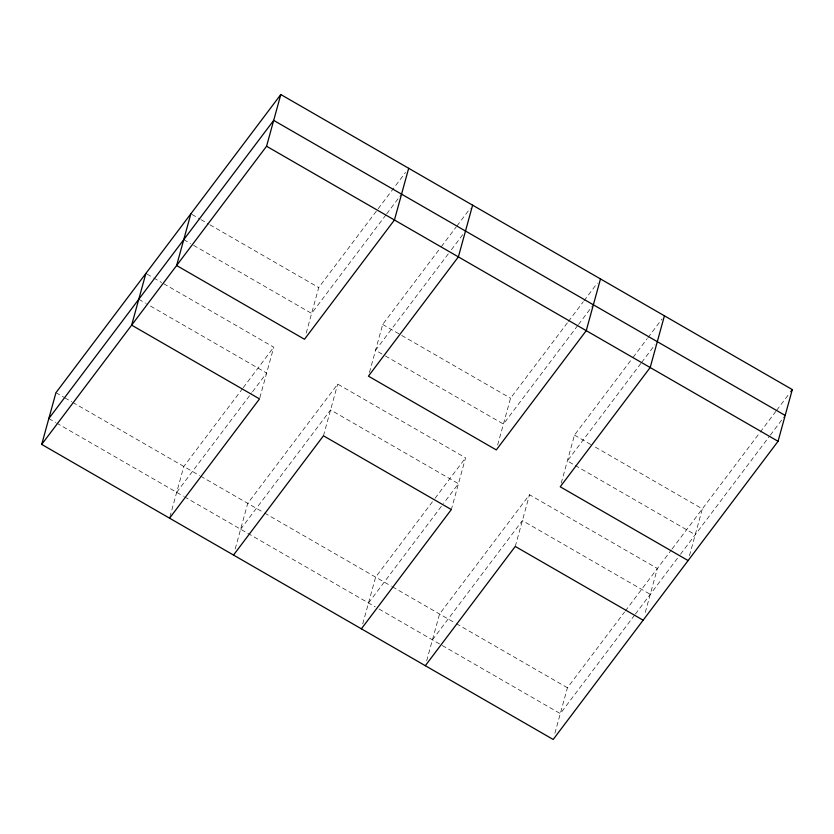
<?xml version="1.0" encoding="UTF-8"?>
<svg xmlns="http://www.w3.org/2000/svg" width="834" height="834" viewBox="0 0 834 834"><rect width="100%" height="100%" fill="white"/><g stroke="black" fill="none" stroke-linecap="round" stroke-linejoin="round"><path stroke-width="0.63" stroke-dasharray="4.17 3.13" d="M169.907 516.955L183.814 466.477L242.475 388.686M259.854 397.682L273.761 347.205L162.713 283.143M235.209 548.908L247.75 503.35L337.697 384.078L465.57 457.845L451.33 509.553M306.193 333.12L318.734 287.563L377.395 209.782M323.456 435.796L337.697 384.078M369.452 372.464L382.67 324.447L440.55 247.698M362.738 623.905L375.623 577.118L434.285 499.326M426.674 660.778L439.56 614.001L529.507 494.729L657.38 568.486L644.494 615.273M497.658 444.991L510.544 398.204L567.641 322.497M515.266 546.437L529.507 494.729M561.251 483.105L574.48 435.087L632.36 358.339M554.881 733.315L567.433 687.758L624.53 612.052M689.468 555.642L702.353 508.855L593.547 446.086M243.257 387.654L273.761 347.205M378.177 208.74L405.553 172.44M176.693 492.331L251.785 392.762M252.566 391.719L266.64 373.059L146.617 303.826M385.923 214.891L311.614 313.417L191.591 244.185M386.705 213.848L400.779 195.187M441.332 246.655L456.198 226.952M456.98 225.92L470.272 208.281M240.63 529.204L330.577 409.932L458.45 483.699L443.584 503.402M448.296 253.849L375.55 350.301L382.285 354.179M451.423 249.7L463.151 234.135M435.067 498.294L465.57 457.845M568.423 321.455L583.289 301.752M584.071 300.72L597.363 283.08M368.503 602.972L442.802 504.445M577.722 325.531L503.423 424.068L383.4 354.825M578.504 324.499L592.588 305.828M633.142 357.306L647.226 338.635M648.008 337.593L662.081 318.932M432.439 639.855L522.386 520.583L650.259 594.34M640.877 363.457L567.36 460.941L574.084 464.83M641.659 362.415L654.961 344.786M625.312 611.009L671.339 549.981M672.11 548.949L759.451 433.138M760.233 432.106L775.87 411.36M776.652 410.318L789.173 393.731M634.611 615.085L560.312 713.612L376.353 607.496M635.393 614.053L679.72 555.267M680.502 554.245L769.532 436.182M770.314 435.139L784.398 416.468M191.987 214.453L199.837 218.977M200.963 219.623L208.813 224.158M209.928 224.805L318.734 287.563M382.67 324.447L400.622 334.799M401.738 335.445L510.544 398.204M574.48 435.087L592.432 445.439M183.741 239.66L190.475 243.538M575.21 465.476L695.233 534.709M147.013 274.084L152.622 277.315M153.737 277.972L161.598 282.497M138.767 299.291L145.502 303.18M55.941 392.71L63.791 397.234M64.916 397.891L71.651 401.769M72.766 402.415L199.524 475.526M200.64 476.183L263.45 512.41M264.576 513.056L391.323 586.177M392.449 586.823L455.26 623.061M456.386 623.707L567.433 687.758M48.82 418.564L55.555 422.452M56.67 423.099L183.428 496.209M184.543 496.856L375.227 606.85"/><path stroke-width="1.25" d="M41.7 444.418L55.941 392.71L280.808 94.534L792.3 389.582L778.059 441.29L553.192 739.466L41.7 444.418L266.567 146.242L280.808 94.534M145.887 273.437L131.647 325.145L259.52 398.913L169.573 518.185M190.861 213.806L176.62 265.514L304.493 339.271L394.44 219.999L408.681 168.291M472.617 205.174L458.377 256.882L368.43 376.155L496.303 449.922L586.25 330.65L600.49 278.931M664.427 315.815L650.186 367.523L560.24 486.795L688.113 560.563M48.82 418.564L273.688 120.388L785.18 415.436M233.51 555.069L323.456 435.796L451.33 509.553L361.383 628.826M425.319 665.709L515.266 546.437L643.139 620.194M790.736 391.657L792.3 389.582M266.567 146.242L778.059 441.29"/></g></svg>
